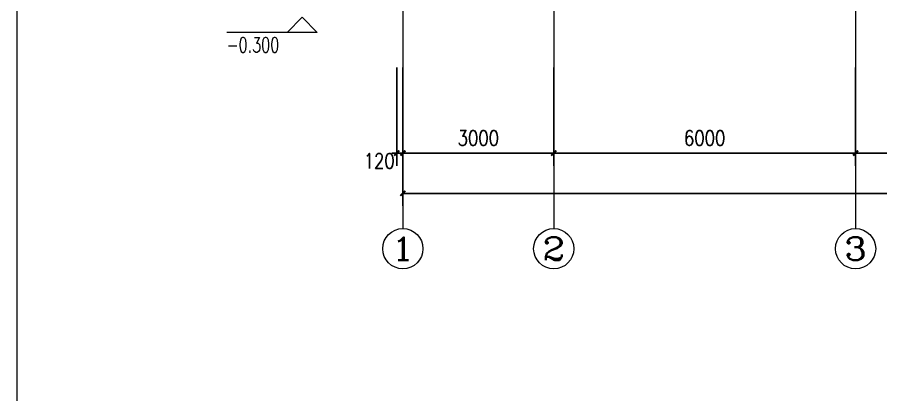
# Model space of a CAD drawing. Extents: x 577108 to 1042908, y 41950 to 81950.
# Drawn here: x 715908 to 733073, y 61950 to 69453 of the extents above; entities that cross this region are included whole.
import ezdxf
from ezdxf.enums import TextEntityAlignment as Align

# ---------------------------------------------------------------- set-up
doc = ezdxf.new("R2010")
doc.units = 0
doc.header["$LTSCALE"] = 1000
doc.header["$MEASUREMENT"] = 0
doc.linetypes.add('DOTE', pattern=[2.42, 2, -0.2, 0.02, -0.2])
doc.layers.get('0').update_dxf_attribs({"linetype": 'CONTINUOUS', "lineweight": 13})
doc.layers.get('Defpoints').update_dxf_attribs({"linetype": 'CONTINUOUS', "lineweight": 5})
for name, color, linetype, lineweight in [('AXIS', 3, 'CONTINUOUS', 15), ('AXIS_TEXT', 7, 'CONTINUOUS', 20), ('DIM_ELEV', 3, 'CONTINUOUS', 15), ('DOTE', 1, 'DOTE', 0), ('LM-S', 8, 'CONTINUOUS', 5), ('PUB_TEXT', 7, 'CONTINUOUS', 20)]:
    doc.layers.add(name, color=color, linetype=linetype, lineweight=lineweight)
doc.styles.add('_TCH_AXIS', font='COMPLEX', dxfattribs={"bigfont": 'GBCBIG'})
doc.styles.add('_TCH_DIM', font='SIMPLEX', dxfattribs={"bigfont": 'GBCBIG'})
doc.styles.add('COMPLEX', font='COMPLEX')
doc.styles.add('DIM_FONT', font='SIMPLEX.shx', dxfattribs={"width": 0.8, "bigfont": 'hztxt.shx'})
doc.dimstyles.new('DIMN', dxfattribs={"dimtxt": 300, "dimasz": 100, "dimexe": 250, "dimexo": 300, "dimgap": 150, "dimtad": 1, "dimdec": 0, "dimzin": 0, "dimdsep": 46, "dimtxsty": 'DIM_FONT', "dimblk": 'ARCHTICK', "dimcen": 0.09, "dimclrt": 7, "dimazin": 2, "dimtfac": 1, "dimtdec": 0, "dimtix": 1, "dimtmove": 2, "dimatfit": 3, "dimldrblk": 'ARCHTICK', "dimfxl": 0, "dimtolj": 1, "dimtzin": 0, "dimarcsym": 0})

# ---------------------------------------------------------------- blocks, each defined once
blk = doc.blocks.new('_ArchTick')
at = {"color": 0, "linetype": 'ByBlock', "const_width": 0.4}
blk.add_lwpolyline([(-0.5, -0.5), (0.5, 0.5)], dxfattribs=at)
blk = doc.blocks.new('*D112')
at = {"layer": 'AXIS', "color": 0, "lineweight": -2, "transparency": 16777216}
for p, q in [((723453, 68453), (723453, 66503)), ((723573, 68453), (723573, 66503)), ((723453, 66753), (723353, 66753)), ((723453, 66753), (723573, 66753)), ((723573, 66753), (723673, 66753))]:
    blk.add_line(p, q, dxfattribs=at)
at = {"layer": 'Defpoints', "color": 0, "transparency": 16777216}
for p in [(723453, 68753), (723573, 68753), (723573, 66753)]:
    blk.add_point(p, dxfattribs=at)
at = {"layer": 'AXIS', "color": 0, "lineweight": -2, "transparency": 16777216, "xscale": 100, "yscale": 100, "zscale": 100}
blk.add_blockref('_ArchTick', (723453, 66753), dxfattribs=at)
at = {"layer": 'AXIS', "color": 0, "lineweight": -2, "transparency": 16777216, "xscale": 100, "yscale": 100, "zscale": 100, "rotation": 180}
blk.add_blockref('_ArchTick', (723573, 66753), dxfattribs=at)
at = {"layer": 'AXIS', "color": 7, "transparency": 16777216, "insert": (723103, 66598), "char_height": 300, "attachment_point": 5, "style": 'DIM_FONT'}
blk.add_mtext('\\A1;120', dxfattribs=at)
blk = doc.blocks.new('*D113')
at = {"layer": 'AXIS', "color": 0, "lineweight": -2, "transparency": 16777216}
for p, q in [((723573, 68453), (723573, 66503)), ((726573, 68453), (726573, 66503)), ((723573, 66753), (726573, 66753))]:
    blk.add_line(p, q, dxfattribs=at)
at = {"layer": 'Defpoints', "color": 0, "transparency": 16777216}
for p in [(723573, 68753), (726573, 68753), (726573, 66753)]:
    blk.add_point(p, dxfattribs=at)
at = {"layer": 'AXIS', "color": 0, "lineweight": -2, "transparency": 16777216, "xscale": 100, "yscale": 100, "zscale": 100, "rotation": 180}
blk.add_blockref('_ArchTick', (723573, 66753), dxfattribs=at)
at = {"layer": 'AXIS', "color": 0, "lineweight": -2, "transparency": 16777216, "xscale": 100, "yscale": 100, "zscale": 100}
blk.add_blockref('_ArchTick', (726573, 66753), dxfattribs=at)
at = {"layer": 'AXIS', "color": 7, "transparency": 16777216, "insert": (725073, 67053), "char_height": 300, "attachment_point": 5, "style": 'DIM_FONT'}
blk.add_mtext('\\A1;3000', dxfattribs=at)
blk = doc.blocks.new('*D114')
at = {"layer": 'AXIS', "color": 0, "lineweight": -2, "transparency": 16777216}
for p, q in [((726573, 68453), (726573, 66503)), ((732573, 68453), (732573, 66503)), ((726573, 66753), (732573, 66753))]:
    blk.add_line(p, q, dxfattribs=at)
at = {"layer": 'Defpoints', "color": 0, "transparency": 16777216}
for p in [(726573, 68753), (732573, 68753), (732573, 66753)]:
    blk.add_point(p, dxfattribs=at)
at = {"layer": 'AXIS', "color": 0, "lineweight": -2, "transparency": 16777216, "xscale": 100, "yscale": 100, "zscale": 100, "rotation": 180}
blk.add_blockref('_ArchTick', (726573, 66753), dxfattribs=at)
at = {"layer": 'AXIS', "color": 0, "lineweight": -2, "transparency": 16777216, "xscale": 100, "yscale": 100, "zscale": 100}
blk.add_blockref('_ArchTick', (732573, 66753), dxfattribs=at)
at = {"layer": 'AXIS', "color": 7, "transparency": 16777216, "insert": (729573, 67053), "char_height": 300, "attachment_point": 5, "style": 'DIM_FONT'}
blk.add_mtext('\\A1;6000', dxfattribs=at)
blk = doc.blocks.new('*D115')
at = {"layer": 'AXIS', "color": 0, "lineweight": -2, "transparency": 16777216}
for p, q in [((732573, 68453), (732573, 66503)), ((736573, 68453), (736573, 66503)), ((732573, 66753), (736573, 66753))]:
    blk.add_line(p, q, dxfattribs=at)
at = {"layer": 'Defpoints', "color": 0, "transparency": 16777216}
for p in [(732573, 68753), (736573, 68753), (736573, 66753)]:
    blk.add_point(p, dxfattribs=at)
at = {"layer": 'AXIS', "color": 0, "lineweight": -2, "transparency": 16777216, "xscale": 100, "yscale": 100, "zscale": 100, "rotation": 180}
blk.add_blockref('_ArchTick', (732573, 66753), dxfattribs=at)
at = {"layer": 'AXIS', "color": 0, "lineweight": -2, "transparency": 16777216, "xscale": 100, "yscale": 100, "zscale": 100}
blk.add_blockref('_ArchTick', (736573, 66753), dxfattribs=at)
at = {"layer": 'AXIS', "color": 7, "transparency": 16777216, "insert": (734573, 67053), "char_height": 300, "attachment_point": 5, "style": 'DIM_FONT'}
blk.add_mtext('\\A1;4000', dxfattribs=at)
blk = doc.blocks.new('*D120')
at = {"layer": 'AXIS', "color": 0, "lineweight": -2, "transparency": 16777216}
for p, q in [((723573, 68453), (723573, 65703)), ((754073, 68453), (754073, 65703)), ((723573, 65953), (754073, 65953))]:
    blk.add_line(p, q, dxfattribs=at)
at = {"layer": 'Defpoints', "color": 0, "transparency": 16777216}
for p in [(723573, 68753), (754073, 68753), (754073, 65953)]:
    blk.add_point(p, dxfattribs=at)
at = {"layer": 'AXIS', "color": 0, "lineweight": -2, "transparency": 16777216, "xscale": 100, "yscale": 100, "zscale": 100, "rotation": 180}
blk.add_blockref('_ArchTick', (723573, 65953), dxfattribs=at)
at = {"layer": 'AXIS', "color": 0, "lineweight": -2, "transparency": 16777216, "xscale": 100, "yscale": 100, "zscale": 100}
blk.add_blockref('_ArchTick', (754073, 65953), dxfattribs=at)
at = {"layer": 'AXIS', "color": 7, "transparency": 16777216, "insert": (738823, 66253), "char_height": 300, "attachment_point": 5, "style": 'DIM_FONT'}
blk.add_mtext('\\A1;30500', dxfattribs=at)
blk = doc.blocks.new('_AXISO')
blk.add_circle((0, 0), 0.5)
at = {"layer": 'AXIS_TEXT', "style": 'COMPLEX', "width": 1.041667}
blk.add_attdef('A', text='', height=0.56, dxfattribs=at).set_placement((-0.25, -0.28), (0.25, -0.28), align=Align.FIT)

msp = doc.modelspace()

# ---------------------------------------------------------------- linework, layer by layer
at = {"layer": 'AXIS'}
for p, q in [((723573.0894, 68752.8769), (723573.0894, 65252.8769)), ((726573.0894, 68752.8769), (726573.0894, 65252.8769)), ((732573.0894, 68752.8769), (732573.0894, 65252.8769))]:
    msp.add_line(p, q, dxfattribs=at)
at = {"layer": 'DIM_ELEV'}
for p, q in [((721573.0894, 69452.8769), (721273.0894, 69152.8769)), ((721573.0894, 69452.8769), (721873.0894, 69152.8769)), ((721873.0894, 69152.8769), (720073.0894, 69152.8769))]:
    msp.add_line(p, q, dxfattribs=at)
at = {"layer": 'DOTE'}
for p, q in [((723573.0894, 79252.8769), (723573.0894, 68252.8769)), ((726573.0894, 79252.8769), (726573.0894, 68252.8769)), ((732573.0894, 79252.8769), (732573.0894, 68252.8769))]:
    msp.add_line(p, q, dxfattribs=at)
at = {"layer": 'LM-S'}
msp.add_lwpolyline([(715908.4301, 81950.2272), (765308.4301, 81950.2272), (765308.4301, 41950.2272), (715908.4301, 41950.2272)], close=True, dxfattribs=at)

# ---------------------------------------------------------------- block references
at = {"layer": 'AXIS'}
ref = msp.add_blockref('_AXISO', (723573.0894, 64852.8769), dxfattribs=dict(at, xscale=800, yscale=800, zscale=800))
ref.add_attrib('A', '1', dxfattribs={"layer": 'AXIS_TEXT', "height": 452.5483, "style": '_TCH_AXIS', "width": 2.333333}).set_placement((723346.8152, 64626.6027), (723799.3635, 64626.6027), align=Align.FIT)
ref = msp.add_blockref('_AXISO', (726573.0894, 64852.8769), dxfattribs=dict(at, xscale=800, yscale=800, zscale=800))
ref.add_attrib('A', '2', dxfattribs={"layer": 'AXIS_TEXT', "height": 452.5483, "style": '_TCH_AXIS', "width": 1.5}).set_placement((726346.8152, 64626.6027), (726799.3635, 64626.6027), align=Align.FIT)
ref = msp.add_blockref('_AXISO', (732573.0894, 64852.8769), dxfattribs=dict(at, xscale=800, yscale=800, zscale=800))
ref.add_attrib('A', '3', dxfattribs={"layer": 'AXIS_TEXT', "height": 452.5483, "style": '_TCH_AXIS', "width": 1.5}).set_placement((732346.8152, 64626.6027), (732799.3635, 64626.6027), align=Align.FIT)

# ---------------------------------------------------------------- texts
at = {"layer": 'PUB_TEXT', "style": '_TCH_DIM', "width": 0.705882}
msp.add_text('-0.300', height=297.5, dxfattribs=at).set_placement((720073.0894, 68755.3769))

# ---------------------------------------------------------------- dimensions: what is measured, and where the dimension line sits
at = {"layer": 'AXIS'}
dim = msp.add_linear_dim(base=(723573.0894, 66752.8769), p1=(723453.0894, 68752.8769), p2=(723573.0894, 68752.8769), angle=0, dimstyle='DIMN', dxfattribs=at)
dim.commit()
dim.dimension.update_dxf_attribs({"geometry": '*D112', "text_midpoint": (723103.0894, 66597.8769), "dimtype": 129})
for p1, p2, distance, picture, middle in [((723573.0894, 68752.8769), (726573.0894, 68752.8769), -2000, '*D113', (725073.0894, 67052.8769)), ((723573.0894, 68752.8769), (754073.0894, 68752.8769), -2800, '*D120', (738823.0894, 66252.8769)), ((726573.0894, 68752.8769), (732573.0894, 68752.8769), -2000, '*D114', (729573.0894, 67052.8769)), ((732573.0894, 68752.8769), (736573.0894, 68752.8769), -2000, '*D115', (734573.0894, 67052.8769))]:
    dim = msp.add_aligned_dim(p1=p1, p2=p2, distance=distance, dimstyle='DIMN', dxfattribs=at)
    dim.commit()
    dim.dimension.update_dxf_attribs({"geometry": picture, "text_midpoint": middle})

doc.saveas('drawing.dxf')
